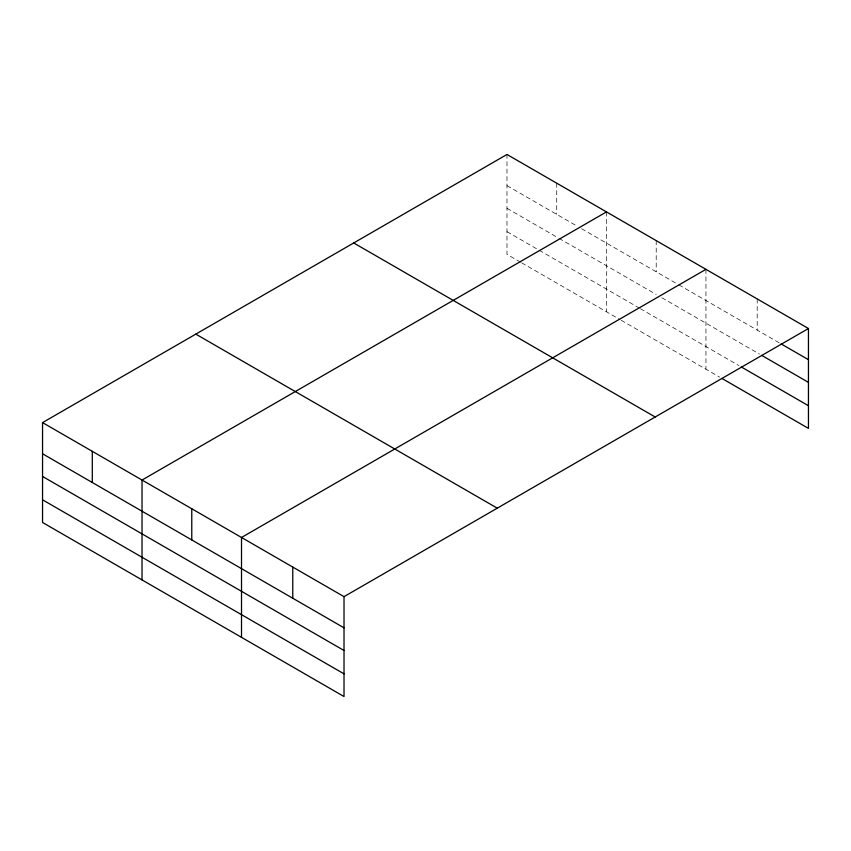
<?xml version="1.0" encoding="UTF-8"?>
<svg xmlns="http://www.w3.org/2000/svg" width="851" height="851" viewBox="0 0 851 851"><rect width="100%" height="100%" fill="white"/><g stroke="black" fill="none" stroke-linecap="round" stroke-linejoin="round"><path stroke-width="0.64" stroke-dasharray="4.25 3.19" d="M506.983 185.646L577.074 226.111M581.595 228.717L677.694 284.191M678.821 284.851L779.973 343.251M506.983 208.314L556.724 237.035M558.99 238.333L656.206 294.467M661.865 297.733L759.475 354.09M506.983 231.674L639.25 308.03M640.388 308.69L738.976 365.611M520.557 262.172L506.983 254.343L506.983 154.467M521.684 262.831L620.039 319.614M621.166 320.263L719.616 377.099M757.199 298.935L757.199 330.103M705.947 269.341L705.947 369.217M656.206 240.62L656.206 271.799M606.465 211.91L606.465 311.774M556.724 183.188L556.724 214.356"/><path stroke-width="1.28" d="M42.55 422.607L344.017 596.657L344.017 696.533L42.55 522.482L42.55 422.607L506.983 154.467L808.45 328.518L808.45 428.393L721.893 378.418M606.465 211.91L142.032 480.049L142.032 579.914M705.947 269.341L241.514 537.481L241.514 637.356M344.017 596.657L808.45 328.518M781.122 343.91L808.45 359.686M761.751 355.399L808.45 382.365M741.253 366.93L808.45 405.714M353.718 242.96L655.185 417.001M195.815 334.124L497.282 508.175M42.55 453.785L344.017 627.825M42.55 476.454L344.017 650.504M42.55 499.814L344.017 673.854M292.765 567.074L292.765 598.242M191.773 508.76L191.773 539.938M92.291 451.328L92.291 482.496"/></g></svg>
